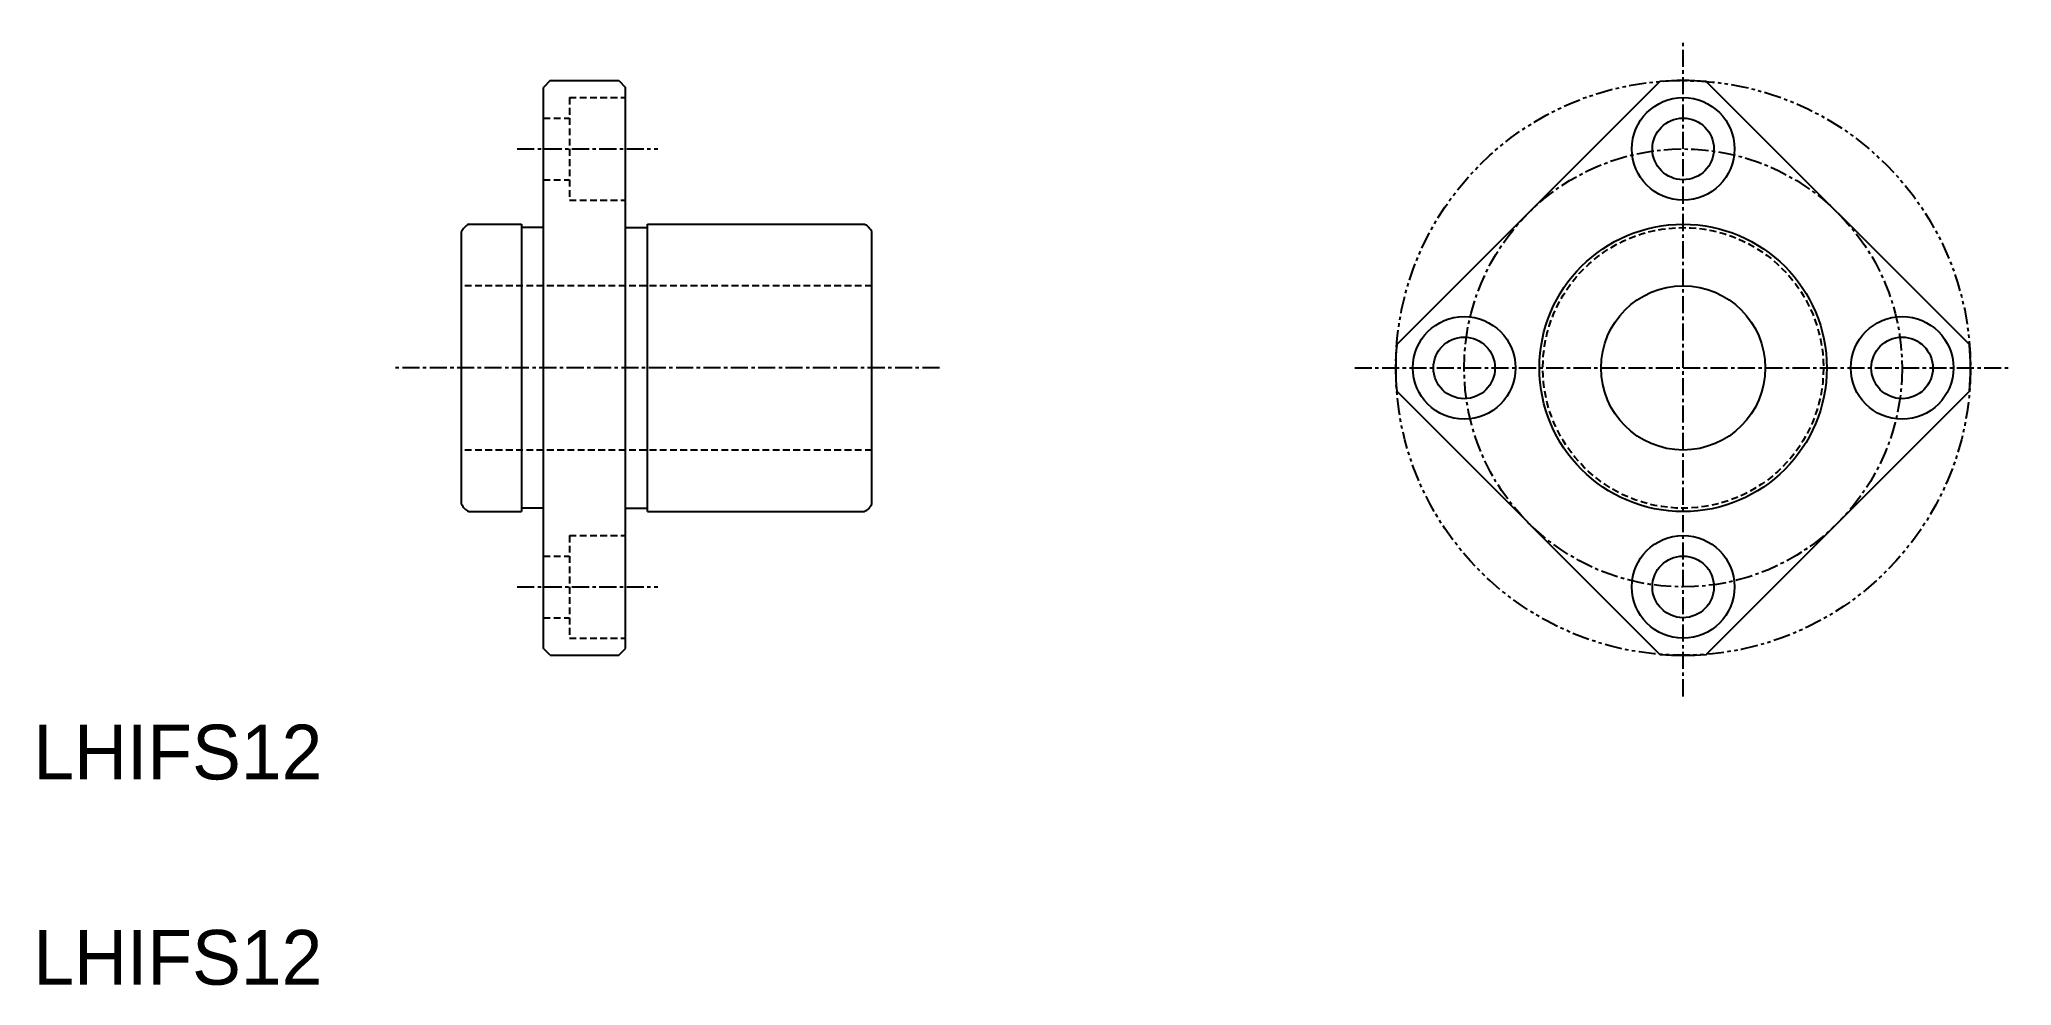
# Model space of a CAD drawing. Extents: x 312 to 456, y 125 to 194.
import ezdxf

# ---------------------------------------------------------------- set-up
doc = ezdxf.new("R2010")
doc.units = 0
for name, pattern in [('CENTER', [2, 1.25, -0.25, 0.25, -0.25]), ('DASHED', [0.75, 0.5, -0.25]), ('PHANTOM', [2.5, 1.25, -0.25, 0.25, -0.25, 0.25, -0.25])]:
    doc.linetypes.add(name, pattern=pattern)
doc.layers.get('0').update_dxf_attribs({"linetype": 'CONTINUOUS'})
doc.layers.add('CENTER', color=1, linetype='CENTER')

msp = doc.modelspace()

# ---------------------------------------------------------------- linework, layer by layer
at = {"color": 7, "linetype": 'CONTINUOUS'}
for p, q in [((349.45, 190.9), (348.95, 190.4)), ((348.95, 149.4), (348.95, 190.4)), ((349.45, 190.9), (354.45, 190.9)), ((354.45, 190.9), (354.95, 190.4)), ((354.95, 149.4), (354.95, 190.4)), ((430.53, 190.83), (411.3, 171.6)), ((453.16, 171.6), (433.92, 190.83)), ((343.5, 180.4), (347.35, 180.4)), ((347.35, 180.4), (347.35, 159.4)), ((348.95, 180.15), (347.35, 180.15)), ((354.95, 180.15), (356.55, 180.15)), ((356.55, 180.4), (372.41, 180.4)), ((356.55, 159.4), (356.55, 180.4)), ((342.95, 159.94), (342.95, 179.86)), ((372.95, 159.94), (372.95, 179.86)), ((430.53, 148.97), (411.3, 168.21)), ((453.16, 168.21), (433.92, 148.97)), ((343.5, 159.4), (347.35, 159.4)), ((348.95, 159.65), (347.35, 159.65)), ((354.95, 159.65), (356.55, 159.65)), ((356.55, 159.4), (372.41, 159.4)), ((349.45, 148.9), (348.95, 149.4)), ((349.45, 148.9), (354.45, 148.9)), ((354.45, 148.9), (354.95, 149.4))]:
    msp.add_line(p, q, dxfattribs=at)
at = {"color": 3, "linetype": 'DASHED'}
for p, q in [((350.85, 189.65), (350.85, 182.15)), ((350.85, 189.65), (354.95, 189.65)), ((348.95, 188.15), (350.85, 188.15)), ((348.95, 183.65), (350.85, 183.65)), ((350.85, 182.15), (354.95, 182.15)), ((372.95, 175.9), (342.95, 175.9)), ((372.95, 163.9), (342.95, 163.9)), ((350.85, 157.65), (350.85, 150.15)), ((350.85, 157.65), (354.95, 157.65)), ((348.95, 156.15), (350.85, 156.15)), ((348.95, 151.65), (350.85, 151.65)), ((350.85, 150.15), (354.95, 150.15))]:
    msp.add_line(p, q, dxfattribs=at)
at = {"color": 3, "linetype": 'PHANTOM'}
msp.add_circle((432.23, 169.9), 21, dxfattribs=at)
at = {"color": 7, "linetype": 'CONTINUOUS'}
for centre, radius in [((432.23, 185.9), 3.75), ((432.23, 185.9), 2.25), ((432.23, 169.9), 10.5), ((432.23, 169.9), 6), ((416.23, 169.9), 3.75), ((448.23, 169.9), 3.75), ((416.23, 169.9), 2.25), ((448.23, 169.9), 2.25), ((432.23, 153.9), 3.75), ((432.23, 153.9), 2.25)]:
    msp.add_circle(centre, radius, dxfattribs=at)
at = {"color": 3, "linetype": 'DASHED'}
msp.add_circle((432.23, 169.9), 10.25, dxfattribs=at)
at = {"color": 7, "linetype": 'CONTINUOUS'}
for centre, radius, start, end in [((432.23, 169.9), 21, 85.3676, 94.6324), ((344.1, 179.25), 1.3, 117.7958, 152.2042), ((371.8, 179.25), 1.3, 27.7958, 62.2042), ((432.23, 169.9), 21, 175.3676, 184.6324), ((432.23, 169.9), 21, 355.3676, 4.6324), ((344.1, 160.55), 1.3, 207.7958, 242.2042), ((371.8, 160.55), 1.3, 297.7958, 332.2042), ((432.23, 169.9), 21, 265.3676, 274.6324)]:
    msp.add_arc(centre, radius, start, end, dxfattribs=at)
at = {"layer": 'CENTER', "color": 1, "linetype": 'CENTER'}
for p, q in [((432.23, 145.9), (432.23, 193.9)), ((347.03, 185.9), (357.3, 185.9)), ((377.89, 169.9), (338.05, 169.9)), ((408.23, 169.9), (456.23, 169.9)), ((347.03, 153.9), (357.3, 153.9))]:
    msp.add_line(p, q, dxfattribs=at)
msp.add_circle((432.23, 169.9), 16, dxfattribs=at)

# ---------------------------------------------------------------- texts
at = {"color": 7, "linetype": 'CONTINUOUS'}
for p in [(311.68, 139.83), (311.68, 124.83)]:
    msp.add_text('LHIFS12', height=4, dxfattribs=at).set_placement(p)

doc.saveas('drawing.dxf')
